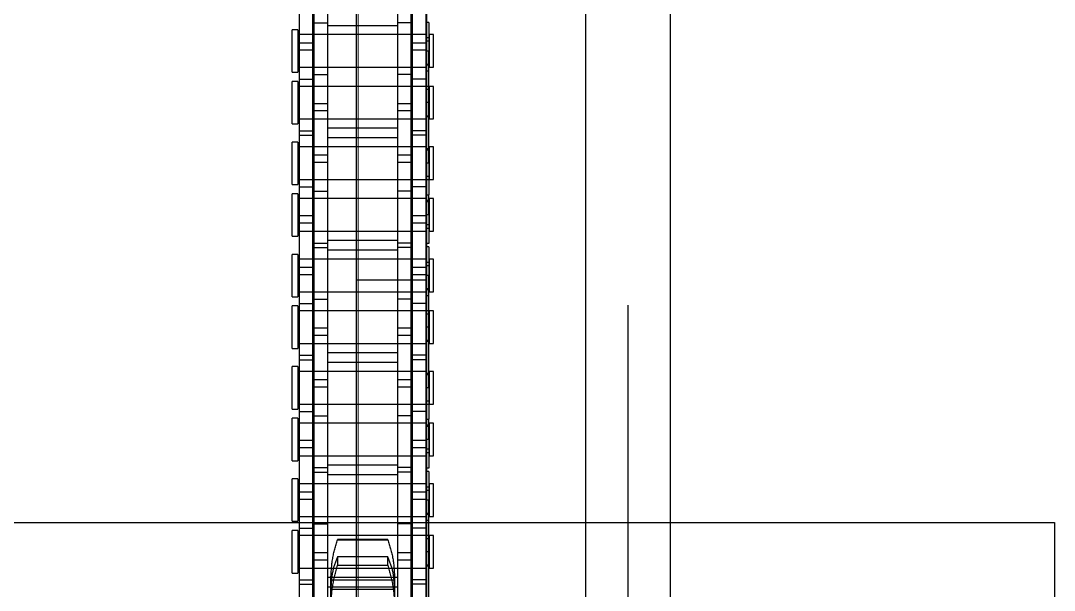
# Model space of a CAD drawing. Header units: metres. Extents: x 0 to 63075, y 0 to 44550.
# Drawn here: x 14531.3 to 14648.3, y 28352.8 to 28417.3 of the extents above; entities that cross this region are included whole.
import ezdxf

# ---------------------------------------------------------------- set-up
doc = ezdxf.new("R2010")
doc.units = ezdxf.units.M
doc.header["$LTSCALE"] = 75
for name, pattern in [('CENTER2', [28.575, 19.05, -3.175, 3.175, -3.175]), ('CENTERX2', [101.6, 63.5, -12.7, 12.7, -12.7]), ('HIDDEN2', [4.7625, 3.175, -1.5875])]:
    doc.linetypes.add(name, pattern=pattern)
for name, color, linetype in [('SC1', 7, 'CENTER2'), ('SDM', 7, 'Continuous'), ('SL4', 4, 'Continuous'), ('ST1', 7, 'HIDDEN2')]:
    doc.layers.add(name, color=color, linetype=linetype)

# ---------------------------------------------------------------- blocks, each defined once
blk = doc.blocks.new('A$Ca53c419a')
at = {"layer": 'SL4'}
for p, q in [((3669.71, 215.76), (4459.48, 215.76)), ((4619.72, 206.23), (3669.71, 206.23)), ((3930.73, 206.23), (3930.73, 162.75)), ((3930.73, 162.75), (3830.73, 162.75))]:
    blk.add_line(p, q, dxfattribs=at)
at = {"layer": 'ST1'}
for p, q in [((3930.73, 281.23), (3930.73, 206.23)), ((3914.65, 248.16), (3923.75, 248.16)), ((3923.75, 248.16), (3923.75, 246.64)), ((3923.75, 248.16), (3930.1, 248.16)), ((3924.25, 248.16), (3924.25, 246.64)), ((3925.03, 249), (3929.83, 249)), ((3925.03, 249), (3925.03, 248.34)), ((3929.83, 248.34), (3925.03, 248.34)), ((3925.58, 248.34), (3925.58, 233.84)), ((3925.58, 248.16), (3925.58, 246.64)), ((3929.27, 233.84), (3929.27, 248.34)), ((3929.27, 246.64), (3929.27, 248.16)), ((3929.83, 248.34), (3929.83, 249)), ((3930.1, 248.16), (3930.1, 246.64)), ((3930.1, 248.16), (3939.19, 248.16)), ((3930.88, 249), (3935.67, 249)), ((3930.88, 249), (3930.88, 248.34)), ((3935.67, 248.34), (3930.88, 248.34)), ((3931.43, 248.34), (3931.43, 233.84)), ((3931.43, 248.16), (3931.43, 246.64)), ((3933.35, 246.64), (3933.35, 248.16)), ((3934.21, 248.16), (3934.21, 246.64)), ((3935.12, 233.84), (3935.12, 248.34)), ((3935.12, 246.64), (3935.12, 248.16)), ((3935.67, 248.34), (3935.67, 249)), ((3937.73, 249), (3942.53, 249)), ((3937.73, 249), (3937.73, 248.34)), ((3942.53, 248.34), (3937.73, 248.34)), ((3938.28, 248.34), (3938.28, 233.84)), ((3938.28, 248.16), (3938.28, 246.64)), ((3939.19, 248.16), (3940.05, 248.16)), ((3939.19, 246.64), (3939.19, 248.16)), ((3940.05, 248.16), (3949.15, 248.16)), ((3940.05, 248.16), (3940.05, 246.64)), ((3941.97, 233.84), (3941.97, 248.34)), ((3941.97, 246.64), (3941.97, 248.16)), ((3942.53, 248.34), (3942.53, 249)), ((3943.3, 248.16), (3943.3, 246.64)), ((3943.58, 249), (3948.37, 249)), ((3943.58, 249), (3943.58, 248.34)), ((3948.37, 248.34), (3943.58, 248.34)), ((3944.13, 248.34), (3944.13, 233.84)), ((3944.13, 248.16), (3944.13, 246.64)), ((3947.82, 233.84), (3947.82, 248.34)), ((3947.82, 246.64), (3947.82, 248.16)), ((3948.37, 248.34), (3948.37, 249)), ((3949.15, 248.16), (3949.15, 246.64)), ((3949.15, 248.16), (3955.5, 248.16)), ((3949.65, 248.16), (3949.65, 246.64)), ((3950.43, 249), (3955.23, 249)), ((3950.43, 249), (3950.43, 248.34)), ((3955.23, 248.34), (3950.43, 248.34)), ((3950.98, 248.34), (3950.98, 233.84)), ((3950.98, 248.16), (3950.98, 246.64)), ((3954.67, 233.84), (3954.67, 248.34)), ((3954.67, 246.64), (3954.67, 248.16)), ((3955.23, 248.34), (3955.23, 249)), ((3955.5, 248.16), (3955.5, 246.64)), ((3955.5, 248.16), (3964.59, 248.16)), ((3956.28, 249), (3961.07, 249)), ((3956.28, 249), (3956.28, 248.34)), ((3961.07, 248.34), (3956.28, 248.34)), ((3956.83, 248.34), (3956.83, 233.84)), ((3956.83, 248.16), (3956.83, 246.64)), ((3958.75, 246.64), (3958.75, 248.16)), ((3959.61, 248.16), (3959.61, 246.64)), ((3960.52, 233.84), (3960.52, 248.34)), ((3960.52, 246.64), (3960.52, 248.16)), ((3961.07, 248.34), (3961.07, 249)), ((3963.13, 249), (3967.93, 249)), ((3963.13, 249), (3963.13, 248.34)), ((3967.93, 248.34), (3963.13, 248.34)), ((3963.68, 248.34), (3963.68, 233.84)), ((3963.68, 248.16), (3963.68, 246.64)), ((3964.59, 248.16), (3965.45, 248.16)), ((3964.59, 246.64), (3964.59, 248.16)), ((3965.45, 248.16), (3974.55, 248.16)), ((3965.45, 248.16), (3965.45, 246.64)), ((3967.37, 233.84), (3967.37, 248.34)), ((3967.37, 246.64), (3967.37, 248.16)), ((3967.93, 248.34), (3967.93, 249)), ((3968.7, 248.16), (3968.7, 246.64)), ((3968.98, 249), (3973.77, 249)), ((3968.98, 249), (3968.98, 248.34)), ((3973.77, 248.34), (3968.98, 248.34)), ((3969.53, 248.34), (3969.53, 233.84)), ((3969.53, 248.16), (3969.53, 246.64)), ((3973.22, 233.84), (3973.22, 248.34)), ((3973.22, 246.64), (3973.22, 248.16)), ((3973.77, 248.34), (3973.77, 249)), ((3974.55, 248.16), (3974.55, 246.64)), ((3974.55, 248.16), (3980.9, 248.16)), ((3975.05, 248.16), (3975.05, 246.64)), ((3975.83, 249), (3980.63, 249)), ((3975.83, 249), (3975.83, 248.34)), ((3980.63, 248.34), (3975.83, 248.34)), ((3976.38, 248.34), (3976.38, 233.84)), ((3976.38, 248.16), (3976.38, 246.64)), ((3980.07, 233.84), (3980.07, 248.34)), ((3980.07, 246.64), (3980.07, 248.16)), ((3980.63, 248.34), (3980.63, 249)), ((3980.9, 248.16), (3980.9, 246.64)), ((3980.9, 248.16), (3989.99, 248.16)), ((3981.68, 249), (3986.47, 249)), ((3981.68, 249), (3981.68, 248.34)), ((3986.47, 248.34), (3981.68, 248.34)), ((3982.23, 248.34), (3982.23, 233.84)), ((3982.23, 248.16), (3982.23, 246.64)), ((3984.15, 246.64), (3984.15, 248.16)), ((3985.01, 248.16), (3985.01, 246.64)), ((3985.92, 233.84), (3985.92, 248.34)), ((3985.92, 246.64), (3985.92, 248.16)), ((3986.47, 248.34), (3986.47, 249)), ((3914.65, 246.64), (3923.75, 246.64)), ((3917.4, 246.48), (3926.49, 246.48)), ((3923.75, 246.64), (3930.1, 246.64)), ((3925.58, 246.48), (3925.58, 244.96)), ((3926.49, 246.48), (3927.35, 246.48)), ((3926.49, 244.96), (3926.49, 246.48)), ((3927.35, 246.48), (3936.45, 246.48)), ((3927.35, 246.48), (3927.35, 244.96)), ((3929.27, 244.96), (3929.27, 246.48)), ((3930.1, 246.64), (3939.19, 246.64)), ((3930.6, 246.48), (3930.6, 244.96)), ((3931.43, 246.48), (3931.43, 244.96)), ((3935.12, 244.96), (3935.12, 246.48)), ((3936.45, 246.48), (3936.45, 244.96)), ((3936.45, 246.48), (3942.8, 246.48)), ((3936.95, 246.48), (3936.95, 244.96)), ((3938.28, 246.48), (3938.28, 244.96)), ((3939.19, 246.64), (3940.05, 246.64)), ((3940.05, 246.64), (3949.15, 246.64)), ((3941.97, 244.96), (3941.97, 246.48)), ((3942.8, 246.48), (3942.8, 244.96)), ((3942.8, 246.48), (3951.89, 246.48)), ((3944.13, 246.48), (3944.13, 244.96)), ((3946.05, 244.96), (3946.05, 246.48)), ((3946.91, 246.48), (3946.91, 244.96)), ((3947.82, 244.96), (3947.82, 246.48)), ((3949.15, 246.64), (3955.5, 246.64)), ((3950.98, 246.48), (3950.98, 244.96)), ((3951.89, 246.48), (3952.75, 246.48)), ((3951.89, 244.96), (3951.89, 246.48)), ((3952.75, 246.48), (3961.85, 246.48)), ((3952.75, 246.48), (3952.75, 244.96)), ((3954.67, 244.96), (3954.67, 246.48)), ((3955.5, 246.64), (3964.59, 246.64)), ((3956, 246.48), (3956, 244.96)), ((3956.83, 246.48), (3956.83, 244.96)), ((3960.52, 244.96), (3960.52, 246.48)), ((3961.85, 246.48), (3961.85, 244.96)), ((3961.85, 246.48), (3968.2, 246.48)), ((3962.35, 246.48), (3962.35, 244.96)), ((3963.68, 246.48), (3963.68, 244.96)), ((3964.59, 246.64), (3965.45, 246.64)), ((3965.45, 246.64), (3974.55, 246.64)), ((3967.37, 244.96), (3967.37, 246.48)), ((3968.2, 246.48), (3968.2, 244.96)), ((3968.2, 246.48), (3977.29, 246.48)), ((3969.53, 246.48), (3969.53, 244.96)), ((3971.45, 244.96), (3971.45, 246.48)), ((3972.31, 246.48), (3972.31, 244.96)), ((3973.22, 244.96), (3973.22, 246.48)), ((3974.55, 246.64), (3980.9, 246.64)), ((3976.38, 246.48), (3976.38, 244.96)), ((3977.29, 246.48), (3978.15, 246.48)), ((3977.29, 244.96), (3977.29, 246.48)), ((3978.15, 246.48), (3987.25, 246.48)), ((3978.15, 246.48), (3978.15, 244.96)), ((3980.07, 244.96), (3980.07, 246.48)), ((3980.9, 246.64), (3989.99, 246.64)), ((3981.4, 246.48), (3981.4, 244.96)), ((3982.23, 246.48), (3982.23, 244.96)), ((3985.92, 244.96), (3985.92, 246.48)), ((3987.25, 246.48), (3987.25, 244.96)), ((3987.25, 246.48), (3993.6, 246.48)), ((3917.4, 244.96), (3926.49, 244.96)), ((3921.12, 244.61), (3923.28, 244.61)), ((3923.17, 237.4), (3923.17, 244.61)), ((3923.28, 244.61), (3924.21, 244.61)), ((3923.47, 244.96), (3923.47, 237.03)), ((3924.21, 237.4), (3924.21, 244.61)), ((3924.21, 244.61), (3924.34, 244.61)), ((3924.34, 244.61), (3924.21, 244.61)), ((3924.34, 244.61), (3924.48, 244.61)), ((3924.98, 244.6), (3924.48, 244.61)), ((3924.53, 237.03), (3924.53, 244.96)), ((3925.58, 244.96), (3925.58, 237.03)), ((3926.49, 244.96), (3927.35, 244.96)), ((3927.35, 244.96), (3936.45, 244.96)), ((3929.27, 237.03), (3929.27, 244.96)), ((3929.31, 244.96), (3929.31, 237.03)), ((3931.39, 237.03), (3931.39, 244.96)), ((3931.43, 244.96), (3931.43, 237.03)), ((3935.12, 237.03), (3935.12, 244.96)), ((3936.17, 244.96), (3936.17, 237.03)), ((3936.45, 244.96), (3942.8, 244.96)), ((3937.23, 237.03), (3937.23, 244.96)), ((3938.28, 244.96), (3938.28, 237.03)), ((3941.97, 237.03), (3941.97, 244.96)), ((3942.01, 244.96), (3942.01, 237.03)), ((3942.8, 244.96), (3951.89, 244.96)), ((3944.09, 237.03), (3944.09, 244.96)), ((3944.13, 244.96), (3944.13, 237.03)), ((3947.82, 237.03), (3947.82, 244.96)), ((3948.87, 244.96), (3948.87, 237.03)), ((3949.93, 237.03), (3949.93, 244.96)), ((3950.98, 244.96), (3950.98, 237.03)), ((3951.89, 244.96), (3952.75, 244.96)), ((3952.75, 244.96), (3961.85, 244.96)), ((3954.67, 237.03), (3954.67, 244.96)), ((3954.71, 244.96), (3954.71, 237.03)), ((3956.79, 237.03), (3956.79, 244.96)), ((3956.83, 244.96), (3956.83, 237.03)), ((3960.52, 237.03), (3960.52, 244.96)), ((3961.57, 244.96), (3961.57, 237.03)), ((3961.85, 244.96), (3968.2, 244.96)), ((3962.63, 237.03), (3962.63, 244.96)), ((3963.68, 244.96), (3963.68, 237.03)), ((3967.37, 237.03), (3967.37, 244.96)), ((3967.41, 244.96), (3967.41, 237.03)), ((3968.2, 244.96), (3977.29, 244.96)), ((3969.49, 237.03), (3969.49, 244.96)), ((3969.53, 244.96), (3969.53, 237.03)), ((3973.22, 237.03), (3973.22, 244.96)), ((3974.27, 244.96), (3974.27, 237.03)), ((3975.33, 237.03), (3975.33, 244.96)), ((3976.38, 244.96), (3976.38, 237.03)), ((3977.29, 244.96), (3978.15, 244.96)), ((3978.15, 244.96), (3987.25, 244.96)), ((3980.07, 237.03), (3980.07, 244.96)), ((3980.11, 244.96), (3980.11, 237.03)), ((3982.19, 237.03), (3982.19, 244.96)), ((3982.23, 244.96), (3982.23, 237.03)), ((3985.92, 237.03), (3985.92, 244.96)), ((3986.97, 244.96), (3986.97, 237.03)), ((3987.25, 244.96), (3993.6, 244.96)), ((3925.91, 243.84), (3925.91, 238.16)), ((3926.85, 243.84), (3925.91, 243.84)), ((3926.85, 238.16), (3926.85, 243.84)), ((3928.79, 243.84), (3928.79, 238.16)), ((3928.81, 243.84), (3928.79, 243.84)), ((3928.81, 238.16), (3928.81, 243.84)), ((3830.73, 241.72), (4058.11, 241.72)), ((3958.18, 241.72), (3958.18, 233.78)), ((3925.91, 238.16), (3926.85, 238.16)), ((3928.79, 238.16), (3928.81, 238.16)), ((3917.4, 237.03), (3926.49, 237.03)), ((3923.28, 237.4), (3921.12, 237.4)), ((3924.21, 237.4), (3923.28, 237.4)), ((3924.34, 237.4), (3924.21, 237.4)), ((3924.21, 237.4), (3924.34, 237.4)), ((3924.48, 237.4), (3924.34, 237.4)), ((3925.58, 237.03), (3925.58, 235.51)), ((3926.49, 237.03), (3927.35, 237.03)), ((3926.49, 235.51), (3926.49, 237.03)), ((3927.35, 237.03), (3936.45, 237.03)), ((3927.35, 237.03), (3927.35, 235.51)), ((3929.27, 235.51), (3929.27, 237.03)), ((3930.6, 235.51), (3930.6, 237.03)), ((3931.43, 237.03), (3931.43, 235.51)), ((3935.12, 235.51), (3935.12, 237.03)), ((3936.45, 235.51), (3936.45, 237.03)), ((3936.45, 237.03), (3942.8, 237.03)), ((3936.95, 235.51), (3936.95, 237.03)), ((3938.28, 237.03), (3938.28, 235.51)), ((3941.97, 235.51), (3941.97, 237.03)), ((3942.8, 235.51), (3942.8, 237.03)), ((3942.8, 237.03), (3951.89, 237.03)), ((3944.13, 237.03), (3944.13, 235.51)), ((3946.05, 235.51), (3946.05, 237.03)), ((3946.91, 237.03), (3946.91, 235.51)), ((3947.82, 235.51), (3947.82, 237.03)), ((3950.98, 237.03), (3950.98, 235.51)), ((3951.89, 237.03), (3952.75, 237.03)), ((3951.89, 235.51), (3951.89, 237.03)), ((3952.75, 237.03), (3961.85, 237.03)), ((3952.75, 237.03), (3952.75, 235.51)), ((3954.67, 235.51), (3954.67, 237.03)), ((3956, 235.51), (3956, 237.03)), ((3956.83, 237.03), (3956.83, 235.51)), ((3960.52, 235.51), (3960.52, 237.03)), ((3961.85, 235.51), (3961.85, 237.03)), ((3961.85, 237.03), (3968.2, 237.03)), ((3962.35, 235.51), (3962.35, 237.03)), ((3963.68, 237.03), (3963.68, 235.51)), ((3967.37, 235.51), (3967.37, 237.03)), ((3968.2, 235.51), (3968.2, 237.03)), ((3968.2, 237.03), (3977.29, 237.03)), ((3969.53, 237.03), (3969.53, 235.51)), ((3971.45, 235.51), (3971.45, 237.03)), ((3972.31, 237.03), (3972.31, 235.51)), ((3973.22, 235.51), (3973.22, 237.03)), ((3976.38, 237.03), (3976.38, 235.51)), ((3977.29, 237.03), (3978.15, 237.03)), ((3977.29, 235.51), (3977.29, 237.03)), ((3978.15, 237.03), (3987.25, 237.03)), ((3978.15, 237.03), (3978.15, 235.51)), ((3980.07, 235.51), (3980.07, 237.03)), ((3981.4, 235.51), (3981.4, 237.03)), ((3982.23, 237.03), (3982.23, 235.51)), ((3985.92, 235.51), (3985.92, 237.03)), ((3987.25, 235.51), (3987.25, 237.03)), ((3987.25, 237.03), (3993.6, 237.03)), ((3914.65, 235.36), (3923.75, 235.36)), ((3917.4, 235.51), (3926.49, 235.51)), ((3923.75, 233.84), (3923.75, 235.36)), ((3923.75, 235.36), (3930.1, 235.36)), ((3924.25, 233.84), (3924.25, 235.36)), ((3925.58, 235.36), (3925.58, 233.84)), ((3926.49, 235.51), (3927.35, 235.51)), ((3927.35, 235.51), (3936.45, 235.51)), ((3929.27, 233.51), (3929.27, 235.36)), ((3930.1, 233.84), (3930.1, 235.36)), ((3930.1, 235.36), (3939.19, 235.36)), ((3931.43, 235.36), (3931.43, 233.84)), ((3933.35, 233.84), (3933.35, 235.36)), ((3934.21, 235.36), (3934.21, 233.84)), ((3935.12, 233.84), (3935.12, 235.36)), ((3936.45, 235.51), (3942.8, 235.51)), ((3938.28, 235.36), (3938.28, 233.84)), ((3939.19, 235.36), (3940.05, 235.36)), ((3939.19, 233.84), (3939.19, 235.36)), ((3940.05, 235.36), (3949.15, 235.36)), ((3940.05, 235.36), (3940.05, 233.84)), ((3941.97, 233.84), (3941.97, 235.36)), ((3942.8, 235.51), (3951.89, 235.51)), ((3943.3, 233.84), (3943.3, 235.36)), ((3944.13, 235.36), (3944.13, 233.51)), ((3947.82, 233.84), (3947.82, 235.36)), ((3949.15, 233.84), (3949.15, 235.36)), ((3949.15, 235.36), (3955.5, 235.36)), ((3949.65, 233.84), (3949.65, 235.36)), ((3950.98, 235.36), (3950.98, 233.84)), ((3951.89, 235.51), (3952.75, 235.51)), ((3952.75, 235.51), (3961.85, 235.51)), ((3954.67, 233.51), (3954.67, 235.36)), ((3955.5, 233.84), (3955.5, 235.36)), ((3955.5, 235.36), (3964.59, 235.36)), ((3956.83, 235.36), (3956.83, 233.84)), ((3958.75, 233.84), (3958.75, 235.36)), ((3959.61, 235.36), (3959.61, 233.84)), ((3960.52, 233.84), (3960.52, 235.36)), ((3961.85, 235.51), (3968.2, 235.51)), ((3963.68, 235.36), (3963.68, 233.84)), ((3964.59, 235.36), (3965.45, 235.36)), ((3964.59, 233.84), (3964.59, 235.36)), ((3965.45, 235.36), (3974.55, 235.36)), ((3965.45, 235.36), (3965.45, 233.84)), ((3967.37, 233.84), (3967.37, 235.36)), ((3968.2, 235.51), (3977.29, 235.51)), ((3968.7, 233.84), (3968.7, 235.36)), ((3969.53, 235.36), (3969.53, 233.51)), ((3973.22, 233.84), (3973.22, 235.36)), ((3974.55, 233.84), (3974.55, 235.36)), ((3974.55, 235.36), (3980.9, 235.36)), ((3975.05, 233.84), (3975.05, 235.36)), ((3976.38, 235.36), (3976.38, 233.84)), ((3977.29, 235.51), (3978.15, 235.51)), ((3978.15, 235.51), (3987.25, 235.51)), ((3980.07, 233.51), (3980.07, 235.36)), ((3980.9, 233.84), (3980.9, 235.36)), ((3980.9, 235.36), (3989.99, 235.36)), ((3982.23, 235.36), (3982.23, 233.84)), ((3984.15, 233.84), (3984.15, 235.36)), ((3985.01, 235.36), (3985.01, 233.84)), ((3985.92, 233.84), (3985.92, 235.36)), ((3987.25, 235.51), (3993.6, 235.51)), ((4058.18, 233.78), (3830.73, 233.78)), ((3914.65, 233.84), (3923.75, 233.84)), ((3920.57, 233.51), (3933.27, 233.51)), ((3923.75, 233.84), (3930.1, 233.84)), ((3929.27, 233.47), (3925.58, 233.47)), ((3925.58, 233.47), (3925.58, 233)), ((3925.58, 233), (3929.27, 233)), ((3925.81, 233.51), (3925.81, 233.84)), ((3925.95, 233.84), (3925.95, 233.47)), ((3927.43, 233.51), (3927.43, 233.84)), ((3928.9, 233.47), (3928.9, 233.84)), ((3929.27, 233), (3929.27, 233.47)), ((3930.1, 233.84), (3939.19, 233.84)), ((3930.98, 233.51), (3930.98, 233.84)), ((3935.12, 233.47), (3931.43, 233.47)), ((3931.43, 233.47), (3931.43, 233)), ((3931.43, 233), (3935.12, 233)), ((3931.66, 233.51), (3931.66, 233.84)), ((3931.8, 233.84), (3931.8, 233.47)), ((3933.27, 233.51), (3933.27, 233.84)), ((3936.51, 233.51), (3933.27, 233.51)), ((3934.38, 233.51), (3934.38, 233.84)), ((3934.75, 233.47), (3934.75, 233.84)), ((3935.12, 233), (3935.12, 233.47)), ((3936.51, 233.51), (3936.51, 233.84)), ((3936.9, 233.51), (3936.9, 233.84)), ((3940.13, 233.51), (3936.9, 233.51)), ((3941.97, 233.47), (3938.28, 233.47)), ((3938.28, 233.47), (3938.28, 233)), ((3938.28, 233), (3941.97, 233)), ((3938.65, 233.84), (3938.65, 233.47)), ((3939.02, 233.51), (3939.02, 233.84)), ((3939.19, 233.84), (3940.05, 233.84)), ((3940.05, 233.84), (3949.15, 233.84)), ((3940.13, 233.51), (3940.13, 233.84)), ((3940.13, 233.51), (3942.42, 233.51)), ((3941.6, 233.47), (3941.6, 233.84)), ((3941.75, 233.51), (3941.75, 233.84)), ((3941.97, 233), (3941.97, 233.47)), ((3942.42, 233.84), (3942.42, 233.51)), ((3945.97, 233.51), (3942.42, 233.51)), ((3947.82, 233.47), (3944.13, 233.47)), ((3944.13, 233.47), (3944.13, 233)), ((3944.13, 233), (3947.82, 233)), ((3944.5, 233.84), (3944.5, 233.47)), ((3945.97, 233.51), (3945.97, 233.84)), ((3945.97, 233.51), (3958.67, 233.51)), ((3947.45, 233.47), (3947.45, 233.84)), ((3947.59, 233.51), (3947.59, 233.84)), ((3947.82, 233), (3947.82, 233.47)), ((3949.15, 233.84), (3955.5, 233.84)), ((3954.67, 233.47), (3950.98, 233.47)), ((3950.98, 233.47), (3950.98, 233)), ((3950.98, 233), (3954.67, 233)), ((3951.21, 233.51), (3951.21, 233.84)), ((3951.35, 233.84), (3951.35, 233.47)), ((3952.83, 233.51), (3952.83, 233.84)), ((3954.3, 233.47), (3954.3, 233.84)), ((3954.67, 233), (3954.67, 233.47)), ((3955.5, 233.84), (3964.59, 233.84)), ((3956.38, 233.51), (3956.38, 233.84)), ((3960.52, 233.47), (3956.83, 233.47)), ((3956.83, 233.47), (3956.83, 233)), ((3956.83, 233), (3960.52, 233)), ((3957.06, 233.51), (3957.06, 233.84)), ((3957.2, 233.84), (3957.2, 233.47)), ((3958.67, 233.51), (3958.67, 233.84)), ((3961.91, 233.51), (3958.67, 233.51)), ((3959.78, 233.51), (3959.78, 233.84)), ((3960.15, 233.47), (3960.15, 233.84)), ((3960.52, 233), (3960.52, 233.47)), ((3961.91, 233.51), (3961.91, 233.84)), ((3962.3, 233.51), (3962.3, 233.84)), ((3965.53, 233.51), (3962.3, 233.51)), ((3967.37, 233.47), (3963.68, 233.47)), ((3963.68, 233.47), (3963.68, 233)), ((3963.68, 233), (3967.37, 233)), ((3964.05, 233.84), (3964.05, 233.47)), ((3964.42, 233.51), (3964.42, 233.84)), ((3964.59, 233.84), (3965.45, 233.84)), ((3965.45, 233.84), (3974.55, 233.84)), ((3965.53, 233.51), (3965.53, 233.84)), ((3965.53, 233.51), (3967.82, 233.51)), ((3967, 233.47), (3967, 233.84)), ((3967.15, 233.51), (3967.15, 233.84)), ((3967.37, 233), (3967.37, 233.47)), ((3967.82, 233.84), (3967.82, 233.51)), ((3971.37, 233.51), (3967.82, 233.51)), ((3973.22, 233.47), (3969.53, 233.47)), ((3969.53, 233.47), (3969.53, 233)), ((3969.53, 233), (3973.22, 233)), ((3969.9, 233.84), (3969.9, 233.47)), ((3971.37, 233.51), (3971.37, 233.84)), ((3971.37, 233.51), (3984.07, 233.51)), ((3972.85, 233.47), (3972.85, 233.84)), ((3972.99, 233.51), (3972.99, 233.84)), ((3973.22, 233), (3973.22, 233.47)), ((3974.55, 233.84), (3980.9, 233.84)), ((3980.07, 233.47), (3976.38, 233.47)), ((3976.38, 233.47), (3976.38, 233)), ((3976.38, 233), (3980.07, 233)), ((3976.61, 233.51), (3976.61, 233.84)), ((3976.75, 233.84), (3976.75, 233.47)), ((3978.23, 233.51), (3978.23, 233.84)), ((3979.7, 233.47), (3979.7, 233.84)), ((3980.07, 233), (3980.07, 233.47)), ((3980.9, 233.84), (3989.99, 233.84)), ((3981.78, 233.51), (3981.78, 233.84)), ((3985.92, 233.47), (3982.23, 233.47)), ((3982.23, 233.47), (3982.23, 233)), ((3982.23, 233), (3985.92, 233)), ((3982.46, 233.51), (3982.46, 233.84)), ((3982.6, 233.84), (3982.6, 233.47)), ((3984.07, 233.51), (3984.07, 233.84)), ((3987.31, 233.51), (3984.07, 233.51)), ((3985.18, 233.51), (3985.18, 233.84)), ((3985.55, 233.47), (3985.55, 233.84)), ((3985.92, 233), (3985.92, 233.47)), ((3987.31, 233.51), (3987.31, 233.84)), ((3669.71, 215.76), (4459.48, 215.76)), ((4669.71, 211), (3669.71, 211))]:
    blk.add_line(p, q, dxfattribs=at)
for points, knots in [([(3921.12, 244.61), (3921.93, 244.57), (3923.57, 244.49), (3925.13, 244.06), (3925.91, 243.84)], [0, 0, 0, 0, 0.499124, 1, 1, 1, 1]), ([(3926.85, 243.84), (3926.33, 244.06), (3925.29, 244.49), (3923.95, 244.57), (3923.28, 244.61)], [0, 0, 0, 0, 0.500534, 1, 1, 1, 1]), ([(3924.34, 244.61), (3925.13, 244.57), (3926.71, 244.49), (3928.09, 244.06), (3928.79, 243.84)], [0, 0, 0, 0, 0.499098, 1, 1, 1, 1]), ([(3925.91, 238.16), (3925.13, 237.94), (3923.57, 237.51), (3921.93, 237.43), (3921.12, 237.4)], [0, 0, 0, 0, 0.500152, 1, 1, 1, 1]), ([(3923.28, 237.4), (3923.95, 237.43), (3925.29, 237.51), (3926.33, 237.94), (3926.85, 238.16)], [0, 0, 0, 0, 0.499459, 1, 1, 1, 1]), ([(3928.79, 238.16), (3928.1, 237.94), (3926.71, 237.51), (3925.13, 237.43), (3924.34, 237.4)], [0, 0, 0, 0, 0.500133, 1, 1, 1, 1])]:
    blk.add_open_spline(points, degree=3, knots=knots, dxfattribs=at)

msp = doc.modelspace()

# ---------------------------------------------------------------- linework, layer by layer
at = {"layer": 'SC1', "color": 7, "linetype": 'CENTERX2', "lineweight": 9}
msp.add_line((14569.52, 27471.35), (14569.52, 41727.52), dxfattribs=at)

# ---------------------------------------------------------------- block references
at = {"layer": 'SDM', "rotation": 90}
msp.add_blockref('A$Ca53c419a', (14811.03, 24429.77), dxfattribs=at)

doc.saveas('drawing.dxf')
